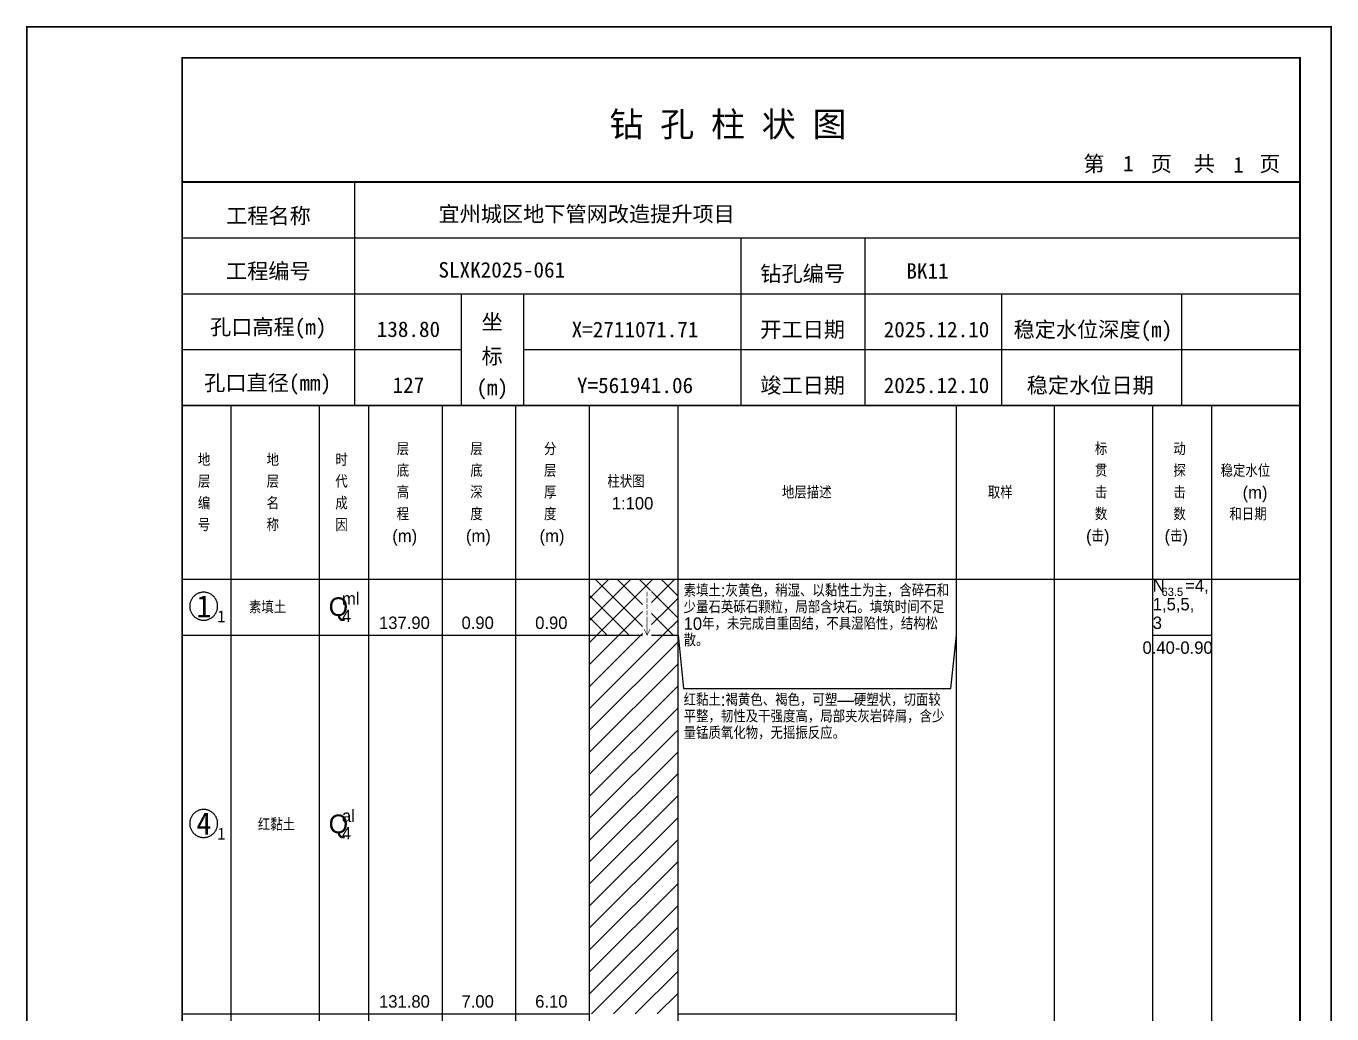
# Model space of a CAD drawing. Header units: millimetres. Extents: x 12489 to 89920, y 4630 to 4927.
# Drawn here: x 14689.3 to 14899.6, y 4767.7 to 4926.8 of the extents above; entities that cross this region are included whole.
import ezdxf
from ezdxf.enums import TextEntityAlignment as Align

# ---------------------------------------------------------------- set-up
doc = ezdxf.new("R2010")
doc.units = ezdxf.units.MM
doc.layers.add('ZZT_TC', color=7, linetype='Continuous')
doc.styles.add('成果图图块', font='', dxfattribs={"height": 2.5})
doc.styles.add('成果图模板', font='')
doc.styles.add('成果图模板标题', font='simhei.ttf')
doc.styles.add('成果图表体', font='Comfont.shx', dxfattribs={"height": 2, "bigfont": 'Hztxt12a.shx'})
doc.styles.get('成果图图块').set_extended_font_data('FangSong_GB2312')
doc.styles.get('成果图模板').set_extended_font_data('FangSong_GB2312')

# ---------------------------------------------------------------- blocks, each defined once
blk = doc.blocks.new('DCBH-1-1-924', base_point=(0.3, -0.11))
at = {"layer": 'ZZT_TC', "color": 7}
blk.add_polyline3d([(-0.19, 2.31, 0), (-0.3, 2.31, 0), (-0.41, 2.3, 0), (-0.52, 2.29, 0), (-0.63, 2.27, 0), (-0.73, 2.24, 0), (-0.84, 2.21, 0), (-0.95, 2.18, 0), (-1.05, 2.14, 0), (-1.15, 2.09, 0), (-1.25, 2.04, 0), (-1.35, 1.99, 0), (-1.44, 1.93, 0), (-1.53, 1.87, 0), (-1.62, 1.8, 0), (-1.7, 1.73, 0), (-1.78, 1.65, 0), (-1.86, 1.57, 0), (-1.93, 1.49, 0), (-2, 1.4, 0), (-2.06, 1.31, 0), (-2.12, 1.22, 0), (-2.17, 1.12, 0), (-2.22, 1.02, 0), (-2.27, 0.92, 0), (-2.31, 0.82, 0), (-2.34, 0.71, 0), (-2.37, 0.61, 0), (-2.4, 0.5, 0), (-2.41, 0.39, 0), (-2.43, 0.28, 0), (-2.44, 0.17, 0), (-2.44, 0.06, 0), (-2.44, -0.05, 0), (-2.43, -0.16, 0), (-2.41, -0.27, 0), (-2.4, -0.38, 0), (-2.37, -0.49, 0), (-2.34, -0.6, 0), (-2.31, -0.7, 0), (-2.27, -0.8, 0), (-2.22, -0.9, 0), (-2.17, -1, 0), (-2.12, -1.1, 0), (-2.06, -1.19, 0), (-2, -1.28, 0), (-1.93, -1.37, 0), (-1.86, -1.45, 0), (-1.78, -1.53, 0), (-1.7, -1.61, 0), (-1.62, -1.68, 0), (-1.53, -1.75, 0), (-1.44, -1.81, 0), (-1.35, -1.87, 0), (-1.25, -1.93, 0), (-1.15, -1.98, 0), (-1.05, -2.02, 0), (-0.95, -2.06, 0), (-0.84, -2.1, 0), (-0.73, -2.13, 0), (-0.63, -2.15, 0), (-0.52, -2.17, 0), (-0.41, -2.18, 0), (-0.3, -2.19, 0), (-0.19, -2.19, 0), (-0.08, -2.19, 0), (0.03, -2.18, 0), (0.14, -2.17, 0), (0.25, -2.15, 0), (0.36, -2.13, 0), (0.47, -2.1, 0), (0.57, -2.06, 0), (0.67, -2.02, 0), (0.77, -1.98, 0), (0.87, -1.93, 0), (0.97, -1.87, 0), (1.06, -1.81, 0), (1.15, -1.75, 0), (1.24, -1.68, 0), (1.32, -1.61, 0), (1.4, -1.53, 0), (1.48, -1.45, 0), (1.55, -1.37, 0), (1.62, -1.28, 0), (1.68, -1.19, 0), (1.74, -1.1, 0), (1.8, -1, 0), (1.85, -0.9, 0), (1.89, -0.8, 0), (1.93, -0.7, 0), (1.97, -0.6, 0), (2, -0.49, 0), (2.02, -0.38, 0), (2.04, -0.27, 0), (2.05, -0.16, 0), (2.06, -0.05, 0), (2.06, 0.06, 0), (2.06, 0.17, 0), (2.05, 0.28, 0), (2.04, 0.39, 0), (2.02, 0.5, 0), (2, 0.61, 0), (1.97, 0.71, 0), (1.93, 0.82, 0), (1.89, 0.92, 0), (1.85, 1.02, 0), (1.8, 1.12, 0), (1.74, 1.22, 0), (1.68, 1.31, 0), (1.62, 1.4, 0), (1.55, 1.49, 0), (1.48, 1.57, 0), (1.4, 1.65, 0), (1.32, 1.73, 0), (1.24, 1.8, 0), (1.15, 1.87, 0), (1.06, 1.93, 0), (0.97, 1.99, 0), (0.87, 2.04, 0), (0.77, 2.09, 0), (0.67, 2.14, 0), (0.57, 2.18, 0), (0.47, 2.21, 0), (0.36, 2.24, 0), (0.25, 2.27, 0), (0.14, 2.29, 0), (0.03, 2.3, 0), (-0.08, 2.31, 0), (-0.19, 2.31, 0)], dxfattribs=at)
at = {"style": '成果图图块'}
blk.add_text('1', height=3.57, dxfattribs=at).set_placement((-0.16, -1.74), align=Align.CENTER)
blk.add_text('1', height=1.91, dxfattribs=at).set_placement((2.03, -2.53))
blk = doc.blocks.new('DCBH-1-1-925', base_point=(0.3, -0.11))
at = {"layer": 'ZZT_TC', "color": 7}
blk.add_polyline3d([(-0.19, 2.31, 0), (-0.3, 2.31, 0), (-0.41, 2.3, 0), (-0.52, 2.29, 0), (-0.63, 2.27, 0), (-0.73, 2.24, 0), (-0.84, 2.21, 0), (-0.95, 2.18, 0), (-1.05, 2.14, 0), (-1.15, 2.09, 0), (-1.25, 2.04, 0), (-1.35, 1.99, 0), (-1.44, 1.93, 0), (-1.53, 1.87, 0), (-1.62, 1.8, 0), (-1.7, 1.73, 0), (-1.78, 1.65, 0), (-1.86, 1.57, 0), (-1.93, 1.49, 0), (-2, 1.4, 0), (-2.06, 1.31, 0), (-2.12, 1.22, 0), (-2.17, 1.12, 0), (-2.22, 1.02, 0), (-2.27, 0.92, 0), (-2.31, 0.82, 0), (-2.34, 0.71, 0), (-2.37, 0.61, 0), (-2.4, 0.5, 0), (-2.41, 0.39, 0), (-2.43, 0.28, 0), (-2.44, 0.17, 0), (-2.44, 0.06, 0), (-2.44, -0.05, 0), (-2.43, -0.16, 0), (-2.41, -0.27, 0), (-2.4, -0.38, 0), (-2.37, -0.49, 0), (-2.34, -0.6, 0), (-2.31, -0.7, 0), (-2.27, -0.8, 0), (-2.22, -0.9, 0), (-2.17, -1, 0), (-2.12, -1.1, 0), (-2.06, -1.19, 0), (-2, -1.28, 0), (-1.93, -1.37, 0), (-1.86, -1.45, 0), (-1.78, -1.53, 0), (-1.7, -1.61, 0), (-1.62, -1.68, 0), (-1.53, -1.75, 0), (-1.44, -1.81, 0), (-1.35, -1.87, 0), (-1.25, -1.93, 0), (-1.15, -1.98, 0), (-1.05, -2.02, 0), (-0.95, -2.06, 0), (-0.84, -2.1, 0), (-0.73, -2.13, 0), (-0.63, -2.15, 0), (-0.52, -2.17, 0), (-0.41, -2.18, 0), (-0.3, -2.19, 0), (-0.19, -2.19, 0), (-0.08, -2.19, 0), (0.03, -2.18, 0), (0.14, -2.17, 0), (0.25, -2.15, 0), (0.36, -2.13, 0), (0.47, -2.1, 0), (0.57, -2.06, 0), (0.67, -2.02, 0), (0.77, -1.98, 0), (0.87, -1.93, 0), (0.97, -1.87, 0), (1.06, -1.81, 0), (1.15, -1.75, 0), (1.24, -1.68, 0), (1.32, -1.61, 0), (1.4, -1.53, 0), (1.48, -1.45, 0), (1.55, -1.37, 0), (1.62, -1.28, 0), (1.68, -1.19, 0), (1.74, -1.1, 0), (1.8, -1, 0), (1.85, -0.9, 0), (1.89, -0.8, 0), (1.93, -0.7, 0), (1.97, -0.6, 0), (2, -0.49, 0), (2.02, -0.38, 0), (2.04, -0.27, 0), (2.05, -0.16, 0), (2.06, -0.05, 0), (2.06, 0.06, 0), (2.06, 0.17, 0), (2.05, 0.28, 0), (2.04, 0.39, 0), (2.02, 0.5, 0), (2, 0.61, 0), (1.97, 0.71, 0), (1.93, 0.82, 0), (1.89, 0.92, 0), (1.85, 1.02, 0), (1.8, 1.12, 0), (1.74, 1.22, 0), (1.68, 1.31, 0), (1.62, 1.4, 0), (1.55, 1.49, 0), (1.48, 1.57, 0), (1.4, 1.65, 0), (1.32, 1.73, 0), (1.24, 1.8, 0), (1.15, 1.87, 0), (1.06, 1.93, 0), (0.97, 1.99, 0), (0.87, 2.04, 0), (0.77, 2.09, 0), (0.67, 2.14, 0), (0.57, 2.18, 0), (0.47, 2.21, 0), (0.36, 2.24, 0), (0.25, 2.27, 0), (0.14, 2.29, 0), (0.03, 2.3, 0), (-0.08, 2.31, 0), (-0.19, 2.31, 0)], dxfattribs=at)
at = {"style": '成果图图块'}
blk.add_text('4', height=3.57, dxfattribs=at).set_placement((-0.16, -1.74), align=Align.CENTER)
blk.add_text('1', height=1.91, dxfattribs=at).set_placement((2.03, -2.53))
blk = doc.blocks.new('zztGLdt.dwg', base_point=(0.5, 0))
blk.add_wipeout([(-0.2, -0.2), (1.2, -0.2), (1.2, 3.2), (-0.2, 3.2)])
at = {"color": 7, "const_width": 0.1}
for points in [[(0.5, 3), (0.5, 0)], [(0, 1), (0.5, 0), (1, 1)]]:
    blk.add_lwpolyline(points, dxfattribs=at)
blk = doc.blocks.new('钻孔柱状图路桥昇龙制图梁世成校核莫家里.dwg11', base_point=(25, 236))
for p, q in [((52.82, 236), (52.82, 272)), ((25, 263), (205, 263)), ((115, 236), (115, 263)), ((135, 236), (135, 263)), ((25, 254), (205, 254)), ((70, 236), (70, 254)), ((80, 236), (80, 254)), ((157, 236), (157, 254)), ((185.95, 236), (185.95, 254)), ((25, 245), (70, 245)), ((80, 245), (205, 245))]:
    blk.add_line(p, q)
for points, const_width in [([(0, 0), (210, 0), (210, 297), (0, 297)], 0.25), ([(25, 5), (205, 5), (205, 292), (25, 292)], 0.3)]:
    blk.add_lwpolyline(points, close=True, dxfattribs=dict(const_width=const_width))
at = {"const_width": 0.3}
for points in [[(25, 272), (205, 272)], [(25, 236), (205, 236)]]:
    blk.add_lwpolyline(points, dxfattribs=at)
for s, height, style, p in [('钻 孔 柱 状 图', 4, '成果图模板标题', (93.8, 279.31)), ('第', 2.5, '成果图模板', (170.12, 273.7)), ('页', 2.5, '成果图模板', (180.96, 273.7)), ('共', 2.5, '成果图模板', (187.88, 273.7)), ('页', 2.5, '成果图模板', (198.44, 273.7)), ('工程名称', 2.5, '成果图模板', (32.07, 265.32)), ('宜州城区地下管网改造提升项目', 2.5, '成果图模板', (66.26, 265.61)), ('工程编号', 2.5, '成果图模板', (32.05, 256.41)), ('SLXK2025-061', 2.5, '成果图模板', (66.26, 256.61)), ('钻孔编号', 2.5, '成果图模板', (118.08, 256)), ('BK11', 2.5, '成果图模板', (141.61, 256.43)), ('孔口高程(m)', 2.5, '成果图模板', (29.48, 247.41)), ('坐', 2.5, '成果图模板', (73.21, 248.24)), ('开工日期', 2.5, '成果图模板', (118.08, 247)), ('稳定水位深度(m)', 2.5, '成果图模板', (158.86, 247)), ('标', 2.5, '成果图模板', (73.21, 242.7)), ('孔口直径(mm)', 2.5, '成果图模板', (28.54, 238.41)), ('(m) ', 2.5, '成果图模板', (72.38, 237.65)), ('竣工日期', 2.5, '成果图模板', (118.08, 238)), ('稳定水位日期', 2.5, '成果图模板', (160.99, 238))]:
    blk.add_text(s, height=height, dxfattribs=dict(style=style)).set_placement(p)
at = {"style": '成果图模板'}
for s, p in [('1', (177.35, 273.74)), ('1', (195.08, 273.53)), ('138.80', (61.43, 247.04)), ('X=2711071.71', (97.92, 247)), ('2025.12.10', (146.46, 247)), ('127', (61.43, 238.04)), ('Y=561941.06', (97.92, 238)), ('2025.12.10', (146.46, 238))]:
    blk.add_text(s, height=2.5, dxfattribs=at).set_placement(p, align=Align.CENTER)

msp = doc.modelspace()

# ---------------------------------------------------------------- hatches: boundary and pattern name
at = {"linetype": 'Continuous'}
h = msp.add_hatch(dxfattribs=at)
h.set_pattern_fill('GKSTT', scale=0.5, style=0, pattern_type=2)
h.set_pattern_definition([(45, (0, 0), (-1.76776695, 1.76776695), []), (135, (0, 0), (-1.76776695, -1.76776695), [])])
h.paths.add_polyline_path([(14780.06, 4828.71), (14794.29, 4828.71), (14794.29, 4837.71), (14780.06, 4837.71)])
h = msp.add_hatch(dxfattribs=at)
h.set_pattern_fill('GKNXT', scale=0.5, style=0, pattern_type=2)
h.set_pattern_definition([(45, (0, 0), (-1.76776695, 1.76776695), [])])
h.paths.add_polyline_path([(14780.06, 4767.71), (14794.29, 4767.71), (14794.29, 4828.71), (14780.06, 4828.71)])

# ---------------------------------------------------------------- linework, layer by layer
at = {"color": 0}
for p, q in [((14714.45, 4837.71), (14722.35, 4837.71)), ((14714.45, 4828.71), (14714.45, 4837.71)), ((14722.35, 4828.71), (14722.35, 4837.71)), ((14714.45, 4828.71), (14722.35, 4828.71)), ((14714.45, 4828.71), (14722.35, 4828.71)), ((14714.45, 4767.71), (14714.45, 4828.71)), ((14722.35, 4767.71), (14722.35, 4828.71)), ((14714.45, 4767.71), (14722.35, 4767.71))]:
    msp.add_line(p, q, dxfattribs=at)
for points in [[(14714.45, 4865.71), (14722.35, 4865.71)], [(14714.45, 4837.71), (14714.45, 4865.71)], [(14722.35, 4837.71), (14722.35, 4865.71)], [(14722.35, 4865.71), (14736.58, 4865.71)], [(14722.35, 4837.71), (14722.35, 4865.71)], [(14736.58, 4837.71), (14736.58, 4865.71)], [(14736.58, 4865.71), (14744.49, 4865.71)], [(14736.58, 4837.71), (14736.58, 4865.71)], [(14744.49, 4837.71), (14744.49, 4865.71)], [(14744.49, 4865.71), (14756.35, 4865.71)], [(14744.49, 4837.71), (14744.49, 4865.71)], [(14756.35, 4837.71), (14756.35, 4865.71)], [(14756.35, 4865.71), (14768.2, 4865.71)], [(14756.35, 4837.71), (14756.35, 4865.71)], [(14768.2, 4837.71), (14768.2, 4865.71)], [(14768.2, 4865.71), (14780.06, 4865.71)], [(14768.2, 4837.71), (14768.2, 4865.71)], [(14780.06, 4837.71), (14780.06, 4865.71)], [(14780.06, 4865.71), (14794.29, 4865.71)], [(14780.06, 4837.71), (14780.06, 4865.71)], [(14794.29, 4837.71), (14794.29, 4865.71)], [(14794.29, 4865.71), (14839.11, 4865.71)], [(14794.29, 4837.71), (14794.29, 4865.71)], [(14839.11, 4837.71), (14839.11, 4865.71)], [(14839.11, 4865.71), (14854.92, 4865.71)], [(14839.11, 4837.71), (14839.11, 4865.71)], [(14854.92, 4837.71), (14854.92, 4865.71)], [(14854.92, 4865.71), (14870.73, 4865.71)], [(14854.92, 4837.71), (14854.92, 4865.71)], [(14870.73, 4837.71), (14870.73, 4865.71)], [(14870.73, 4865.71), (14880.22, 4865.71)], [(14870.73, 4837.71), (14870.73, 4865.71)], [(14880.22, 4837.71), (14880.22, 4865.71)], [(14880.22, 4865.71), (14894.45, 4865.71)], [(14880.22, 4837.71), (14880.22, 4865.71)], [(14894.45, 4837.71), (14894.45, 4865.71)], [(14714.45, 4837.71), (14722.35, 4837.71)], [(14714.45, 4643.71), (14714.45, 4837.71)], [(14714.45, 4837.71), (14722.35, 4837.71)], [(14722.35, 4643.71), (14722.35, 4837.71)], [(14722.35, 4837.71), (14736.58, 4837.71)], [(14722.35, 4643.71), (14722.35, 4837.71)], [(14722.35, 4837.71), (14736.58, 4837.71)], [(14722.35, 4837.71), (14736.58, 4837.71)], [(14722.35, 4828.71), (14722.35, 4837.71)], [(14736.58, 4643.71), (14736.58, 4837.71)], [(14736.58, 4828.71), (14736.58, 4837.71)], [(14736.58, 4837.71), (14744.49, 4837.71)], [(14736.58, 4643.71), (14736.58, 4837.71)], [(14736.58, 4837.71), (14744.49, 4837.71)], [(14736.58, 4837.71), (14744.49, 4837.71)], [(14736.58, 4828.71), (14736.58, 4837.71)], [(14744.49, 4643.71), (14744.49, 4837.71)], [(14744.49, 4828.71), (14744.49, 4837.71)], [(14744.49, 4837.71), (14756.35, 4837.71)], [(14744.49, 4643.71), (14744.49, 4837.71)], [(14744.49, 4837.71), (14756.35, 4837.71)], [(14744.49, 4837.71), (14756.35, 4837.71)], [(14744.49, 4828.71), (14744.49, 4837.71)], [(14756.35, 4643.71), (14756.35, 4837.71)], [(14756.35, 4828.71), (14756.35, 4837.71)], [(14756.35, 4837.71), (14768.2, 4837.71)], [(14756.35, 4643.71), (14756.35, 4837.71)], [(14756.35, 4837.71), (14768.2, 4837.71)], [(14756.35, 4837.71), (14768.2, 4837.71)], [(14756.35, 4828.71), (14756.35, 4837.71)], [(14768.2, 4643.71), (14768.2, 4837.71)], [(14768.2, 4828.71), (14768.2, 4837.71)], [(14768.2, 4837.71), (14780.06, 4837.71)], [(14768.2, 4643.71), (14768.2, 4837.71)], [(14768.2, 4837.71), (14780.06, 4837.71)], [(14768.2, 4837.71), (14780.06, 4837.71)], [(14768.2, 4828.71), (14768.2, 4837.71)], [(14780.06, 4643.71), (14780.06, 4837.71)], [(14780.06, 4828.71), (14780.06, 4837.71)], [(14780.06, 4837.71), (14794.29, 4837.71)], [(14780.06, 4643.71), (14780.06, 4837.71)], [(14780.06, 4837.71), (14794.29, 4837.71)], [(14794.29, 4643.71), (14794.29, 4837.71)], [(14794.29, 4837.71), (14839.11, 4837.71)], [(14794.29, 4643.71), (14794.29, 4837.71)], [(14794.29, 4837.71), (14839.11, 4837.71)], [(14794.29, 4828.71), (14794.29, 4837.71)], [(14839.11, 4643.71), (14839.11, 4837.71)], [(14839.11, 4828.71), (14839.11, 4837.71)], [(14839.11, 4837.71), (14854.92, 4837.71)], [(14839.11, 4643.71), (14839.11, 4837.71)], [(14839.11, 4837.71), (14854.92, 4837.71)], [(14854.92, 4643.71), (14854.92, 4837.71)], [(14854.92, 4837.71), (14870.73, 4837.71)], [(14854.92, 4643.71), (14854.92, 4837.71)], [(14854.92, 4837.71), (14870.73, 4837.71)], [(14870.73, 4643.71), (14870.73, 4837.71)], [(14870.73, 4837.71), (14880.22, 4837.71)], [(14870.73, 4643.71), (14870.73, 4837.71)], [(14870.73, 4837.71), (14880.22, 4837.71)], [(14870.73, 4837.71), (14880.22, 4837.71)], [(14870.73, 4828.71), (14870.73, 4837.71)], [(14880.22, 4643.71), (14880.22, 4837.71)], [(14880.22, 4828.71), (14880.22, 4837.71)], [(14880.22, 4837.71), (14894.45, 4837.71)], [(14880.22, 4643.71), (14880.22, 4837.71)], [(14880.22, 4837.71), (14894.45, 4837.71)], [(14894.45, 4643.71), (14894.45, 4837.71)], [(14722.35, 4828.71), (14736.58, 4828.71)], [(14722.35, 4828.71), (14736.58, 4828.71)], [(14722.35, 4767.71), (14722.35, 4828.71)], [(14736.58, 4767.71), (14736.58, 4828.71)], [(14736.58, 4828.71), (14744.49, 4828.71)], [(14736.58, 4828.71), (14744.49, 4828.71)], [(14736.58, 4767.71), (14736.58, 4828.71)], [(14744.49, 4767.71), (14744.49, 4828.71)], [(14744.49, 4828.71), (14756.35, 4828.71)], [(14744.49, 4828.71), (14756.35, 4828.71)], [(14744.49, 4767.71), (14744.49, 4828.71)], [(14756.35, 4767.71), (14756.35, 4828.71)], [(14756.35, 4828.71), (14768.2, 4828.71)], [(14756.35, 4828.71), (14768.2, 4828.71)], [(14756.35, 4767.71), (14756.35, 4828.71)], [(14768.2, 4767.71), (14768.2, 4828.71)], [(14768.2, 4828.71), (14780.06, 4828.71)], [(14768.2, 4828.71), (14780.06, 4828.71)], [(14768.2, 4767.71), (14768.2, 4828.71)], [(14780.06, 4767.71), (14780.06, 4828.71)], [(14794.29, 4828.71), (14795.19, 4820.11)], [(14794.29, 4767.71), (14794.29, 4828.71)], [(14838.22, 4820.11), (14839.11, 4828.71)], [(14839.11, 4767.71), (14839.11, 4828.71)], [(14870.73, 4828.71), (14880.22, 4828.71)], [(14795.19, 4820.11), (14838.22, 4820.11)], [(14722.35, 4767.71), (14736.58, 4767.71)], [(14736.58, 4767.71), (14744.49, 4767.71)], [(14744.49, 4767.71), (14756.35, 4767.71)], [(14756.35, 4767.71), (14768.2, 4767.71)], [(14768.2, 4767.71), (14780.06, 4767.71)], [(14794.29, 4767.71), (14839.11, 4767.71)]]:
    msp.add_lwpolyline(points, dxfattribs=at)
at = {"color": 7, "flags": 128}
msp.add_lwpolyline([(14780.06, 4828.71), (14794.29, 4828.71)], dxfattribs=at)

# ---------------------------------------------------------------- block references
for name, p in [('DCBH-1-1-924', (14718.4, 4833.21)), ('DCBH-1-1-925', (14718.4, 4798.21))]:
    msp.add_blockref(name, p)

# ---------------------------------------------------------------- texts
at = {"color": 0, "style": '成果图表体'}
for s, height, p in [('层', 2, (14749, 4857.71)), ('层', 2, (14760.85, 4857.71)), ('分', 2, (14772.71, 4857.71)), ('标', 2, (14861.41, 4857.71)), ('动', 2, (14874.05, 4857.71)), ('地', 2, (14716.98, 4855.96)), ('地', 2, (14728.05, 4855.96)), ('时', 2, (14739.11, 4855.96)), ('底', 2, (14749, 4854.21)), ('底', 2, (14760.85, 4854.21)), ('层', 2, (14772.71, 4854.21)), ('贯', 2, (14861.41, 4854.21)), ('探', 2, (14874.05, 4854.21)), ('稳定水位', 2, (14881.65, 4854.21)), ('层', 2, (14716.98, 4852.46)), ('层', 2, (14728.05, 4852.46)), ('代', 2, (14739.11, 4852.46)), ('高', 2, (14749, 4850.71)), ('深', 2, (14760.85, 4850.71)), ('厚', 2, (14772.71, 4850.71)), ('柱状图', 2, (14782.91, 4852.46)), ('地层描述', 2, (14811.02, 4850.71)), ('取样', 2, (14844.18, 4850.71)), ('击', 2, (14861.41, 4850.71)), ('击', 2, (14874.05, 4850.71)), ('(m)', 2, (14885.2, 4850.71)), ('编', 2, (14716.98, 4848.96)), ('名', 2, (14728.05, 4848.96)), ('成', 2, (14739.11, 4848.96)), ('1:100', 2, (14783.62, 4848.96)), ('程', 2, (14749, 4847.21)), ('度', 2, (14760.85, 4847.21)), ('度', 2, (14772.71, 4847.21)), ('数', 2, (14861.41, 4847.21)), ('数', 2, (14874.05, 4847.21)), ('和日期', 2, (14883.07, 4847.21)), ('号', 2, (14716.98, 4845.46)), ('称', 2, (14728.05, 4845.46)), ('因', 2, (14739.11, 4845.46)), ('(m)', 2, (14748.28, 4843.71)), ('(m)', 2, (14760.14, 4843.71)), ('(m)', 2, (14772, 4843.71)), ('(击)', 2, (14859.99, 4843.71)), ('(击)', 2, (14872.63, 4843.71)), ('N', 2, (14870.73, 4835.71)), ('63.5', 1.333, (14872.15, 4835.04)), ('=4,', 2, (14875.94, 4835.71)), ('素填土', 2, (14725.2, 4832.21)), ('Q', 3, (14738.05, 4831.81)), ('ml', 2, (14740.18, 4833.61)), ('1,5,5,', 2, (14870.73, 4832.71)), ('4', 2, (14740.18, 4830.81)), ('137.90', 2, (14746.15, 4829.71)), ('0.90', 2, (14759.43, 4829.71)), ('0.90', 2, (14771.29, 4829.71)), ('3', 2, (14870.73, 4829.71)), ('0.40-0.90', 2, (14869.08, 4825.71)), ('al', 2, (14740.18, 4798.61)), ('红黏土', 2, (14726.63, 4797.21)), ('Q', 3, (14738.05, 4796.81)), ('4', 2, (14740.18, 4795.81)), ('131.80', 2, (14746.15, 4768.71)), ('7.00', 2, (14759.43, 4768.71)), ('6.10', 2, (14771.29, 4768.71))]:
    msp.add_text(s, height=height, dxfattribs=at).set_placement(p)
at = {"color": 0, "char_height": 2, "width": 43.0292, "attachment_point": 1, "line_spacing_factor": 0.8, "style": '成果图表体'}
for s, insert in [('素填土:灰黄色，稍湿、以黏性土为主，含碎石和少量石英砾石颗粒，局部含块石。填筑时间不足10年，未完成自重固结，不具湿陷性，结构松散。', (14795.19, 4836.91)), ('红黏土:褐黄色、褐色，可塑—硬塑状，切面较平整，韧性及干强度高，局部夹灰岩碎屑，含少量锰质氧化物，无摇振反应。', (14795.19, 4819.31))]:
    msp.add_mtext(s, dxfattribs=dict(at, insert=insert))

# ---------------------------------------------------------------- next in the draw order: block references
msp.add_blockref('zztGLdt.dwg', (14789.31, 4832.71))

# ---------------------------------------------------------------- next in the draw order: block references
msp.add_blockref('zztGLdt.dwg', (14789.31, 4831.71))

# ---------------------------------------------------------------- next in the draw order: block references
msp.add_blockref('zztGLdt.dwg', (14789.31, 4830.71))

# ---------------------------------------------------------------- next in the draw order: block references
msp.add_blockref('zztGLdt.dwg', (14789.31, 4829.71))

# ---------------------------------------------------------------- next in the draw order: block references
msp.add_blockref('zztGLdt.dwg', (14789.31, 4828.71))

# ---------------------------------------------------------------- next in the draw order: block references
msp.add_blockref('钻孔柱状图路桥昇龙制图梁世成校核莫家里.dwg11', (14714.45, 4865.71))

doc.saveas('drawing.dxf')
